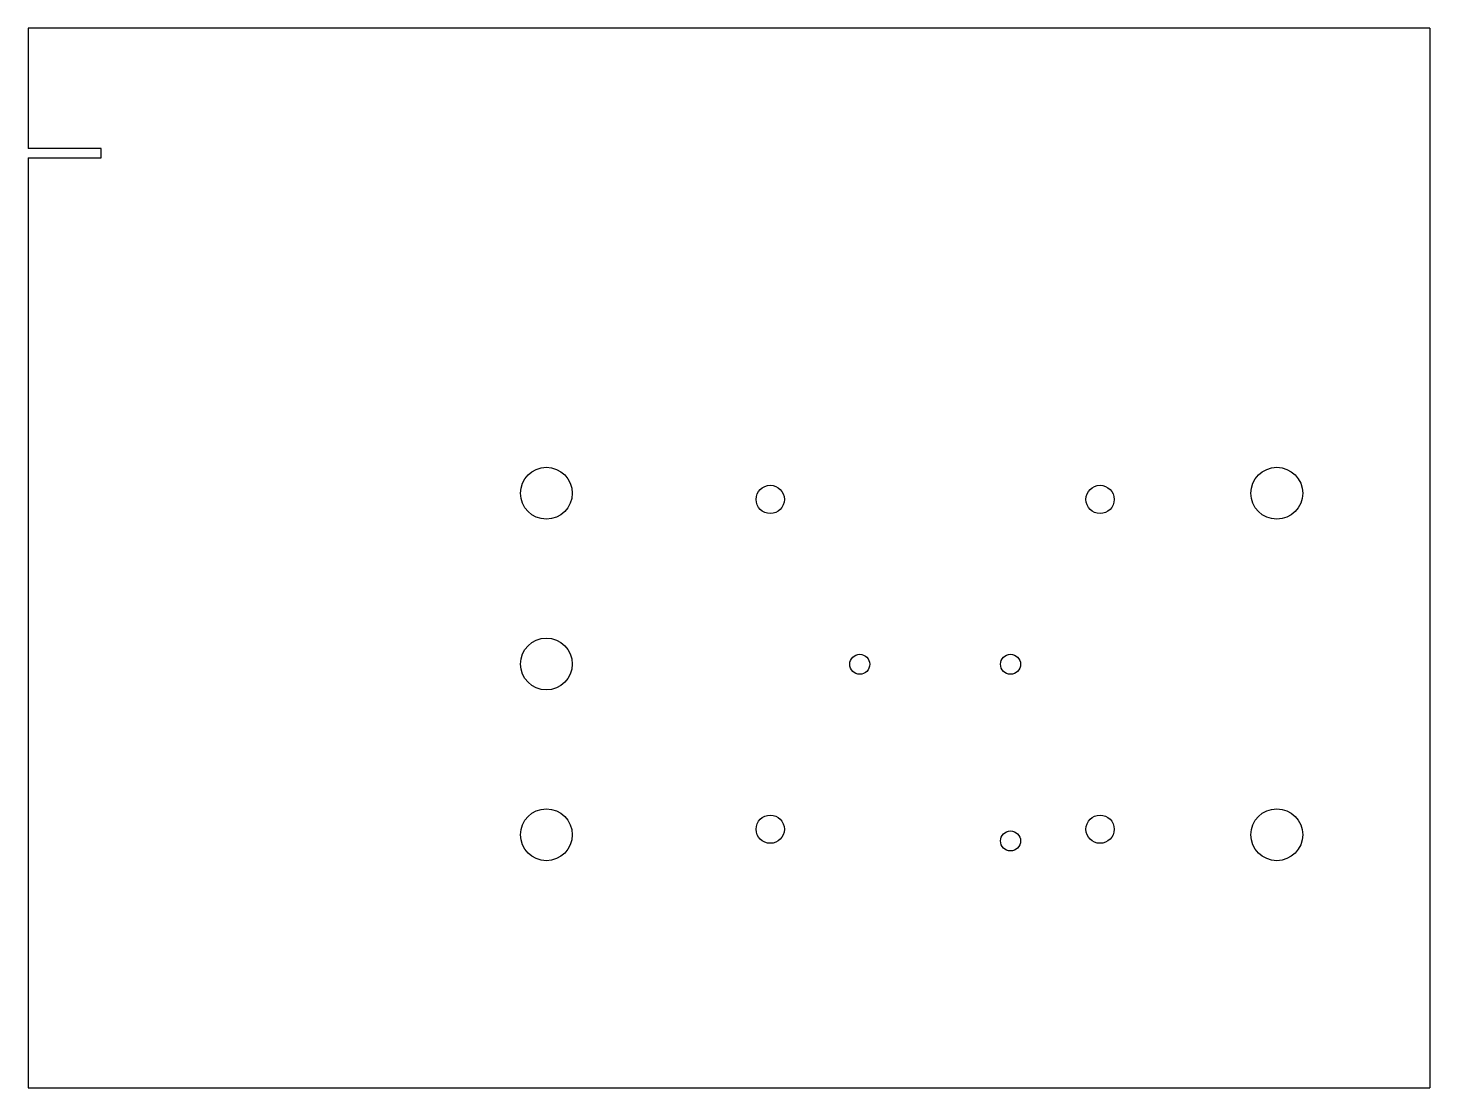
# Model space of a CAD drawing. Header units: millimetres. Extents: x -302 to 293, y -219 to 231.
import ezdxf

# ---------------------------------------------------------------- set-up
doc = ezdxf.new("R2010")
doc.units = ezdxf.units.MM

msp = doc.modelspace()

# ---------------------------------------------------------------- linework, layer by layer
at = {"color": 7, "linetype": 'Continuous', "lineweight": 25}
for p, q in [((293.39, 230.65), (-301.61, 230.65)), ((-301.61, 230.65), (-301.61, 179.51)), ((293.39, 230.65), (293.39, -219.35)), ((-270.54, 179.51), (-301.61, 179.51)), ((-270.54, 175.51), (-270.54, 179.51)), ((-301.61, 175.51), (-301.61, -219.35)), ((-301.61, 175.51), (-270.54, 175.51)), ((-301.61, -219.35), (293.39, -219.35))]:
    msp.add_line(p, q, dxfattribs=at)
for centre, radius in [((-81.61, 33.14), 11), ((228.39, 33.14), 11), ((13.38, 30.51), 6), ((153.38, 30.51), 6), ((-81.61, -39.36), 11), ((51.38, -39.49), 4.25), ((115.38, -39.49), 4.25), ((-81.61, -111.86), 11), ((228.38, -111.86), 11), ((13.38, -109.49), 6), ((153.38, -109.49), 6), ((115.38, -114.49), 4.25)]:
    msp.add_circle(centre, radius, dxfattribs=at)

doc.saveas('drawing.dxf')
